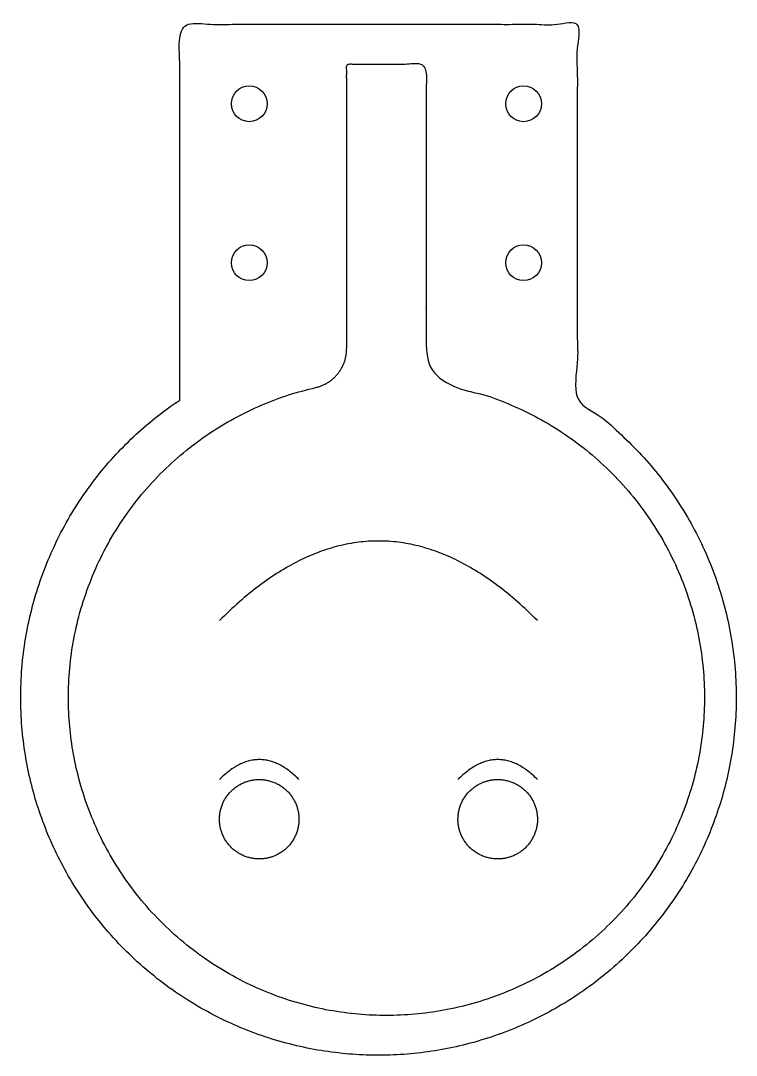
# Model space of a CAD drawing. Header units: millimetres. Extents: x -45 to 45, y -65 to 65.
import ezdxf

# ---------------------------------------------------------------- set-up
doc = ezdxf.new("R2010")
doc.units = ezdxf.units.MM
for name, color, linetype, true_color in [('Anchor_Curves', 5, 'Continuous', 0x0000ff), ('Laser_Cut_Curve', 96, 'Continuous', 0x007f00), ('Laser_Weld_Curves', 192, 'Continuous', 0x7d26cd), ('Laser_Weld_Perimeter', 12, 'Continuous', 0xc80000)]:
    doc.layers.add(name, color=color, linetype=linetype, true_color=true_color)

msp = doc.modelspace()

# ---------------------------------------------------------------- linework, layer by layer
at = {"layer": 'Anchor_Curves'}
for centre in [(-16.25, 55), (18.25, 55), (-16.25, 35), (18.25, 35)]:
    msp.add_circle(centre, 2.25, dxfattribs=at)
at = {"layer": 'Laser_Cut_Curve'}
msp.add_rational_spline([(-25, 17.73), (-52.75, -0.81), (-43.06, -32.75), (-33.37, -64.69), (0, -64.69), (33.37, -64.69), (43.06, -32.75), (52.75, -0.81), (25, 17.73), (25, 41.37), (25, 65), (0, 65), (-25, 65), (-25, 41.37), (-25, 17.73)], [1, 0.803204902602, 1, 0.803204902602, 1, 0.803204902602, 1, 0.803204902602, 1, 1, 1, 1, 1, 1, 1], degree=2, knots=[40.269696, 40.269696, 40.269696, 97.702334, 97.702334, 155.134972, 155.134972, 212.567609, 212.567609, 270.000247, 270.000247, 310.269943, 310.269943, 360.269943, 360.269943, 400.539639, 400.539639, 400.539639], dxfattribs=at)
at = {"layer": 'Laser_Weld_Curves'}
for points in [[(20, -10), (0, 10), (-20, -10)], [(-10, -30), (-15, -25), (-20, -30)], [(20, -30), (15, -25), (10, -30)]]:
    msp.add_open_spline(points, degree=2, dxfattribs=at)
for points in [[(-16.21, -30.15), (-21.06, -31.36), (-19.85, -36.21), (-18.64, -41.06), (-13.79, -39.85), (-8.94, -38.64), (-10.15, -33.79), (-11.36, -28.94), (-16.21, -30.15)], [(13.79, -30.15), (8.94, -31.36), (10.15, -36.21), (11.36, -41.06), (16.21, -39.85), (21.06, -38.64), (19.85, -33.79), (18.64, -28.94), (13.79, -30.15)]]:
    msp.add_rational_spline(points, [1, 0.707106781187, 1, 0.707106781187, 1, 0.707106781187, 1, 0.707106781187, 1], degree=2, knots=[0, 0, 0, 6.476559, 6.476559, 12.953118, 12.953118, 19.429678, 19.429678, 25.906237, 25.906237, 25.906237], dxfattribs=at)
at = {"layer": 'Laser_Weld_Perimeter'}
msp.add_rational_spline([(-7.89, 19.31), (-42.75, 11.37), (-38.75, -24.16), (-34.75, -59.69), (1, -59.69), (36.75, -59.69), (40.75, -24.16), (44.75, 11.37), (9.89, 19.31), (6, 20.2), (6, 24.19), (6, 42.09), (6, 60), (1, 60), (-4, 60), (-4, 42.09), (-4, 24.19), (-4, 20.2), (-7.89, 19.31)], [1, 0.745591123387, 1, 0.745591123387, 1, 0.745591123387, 1, 0.745591123387, 1, 0.781735959971, 1, 1, 1, 1, 1, 1, 1, 0.781735959971, 1], degree=2, knots=[6.733516, 6.733516, 6.733516, 65.083507, 65.083507, 123.433499, 123.433499, 181.78349, 181.78349, 240.133481, 240.133481, 246.866997, 246.866997, 282.678445, 282.678445, 292.678445, 292.678445, 328.489893, 328.489893, 335.223409, 335.223409, 335.223409], dxfattribs=at)

doc.saveas('drawing.dxf')
